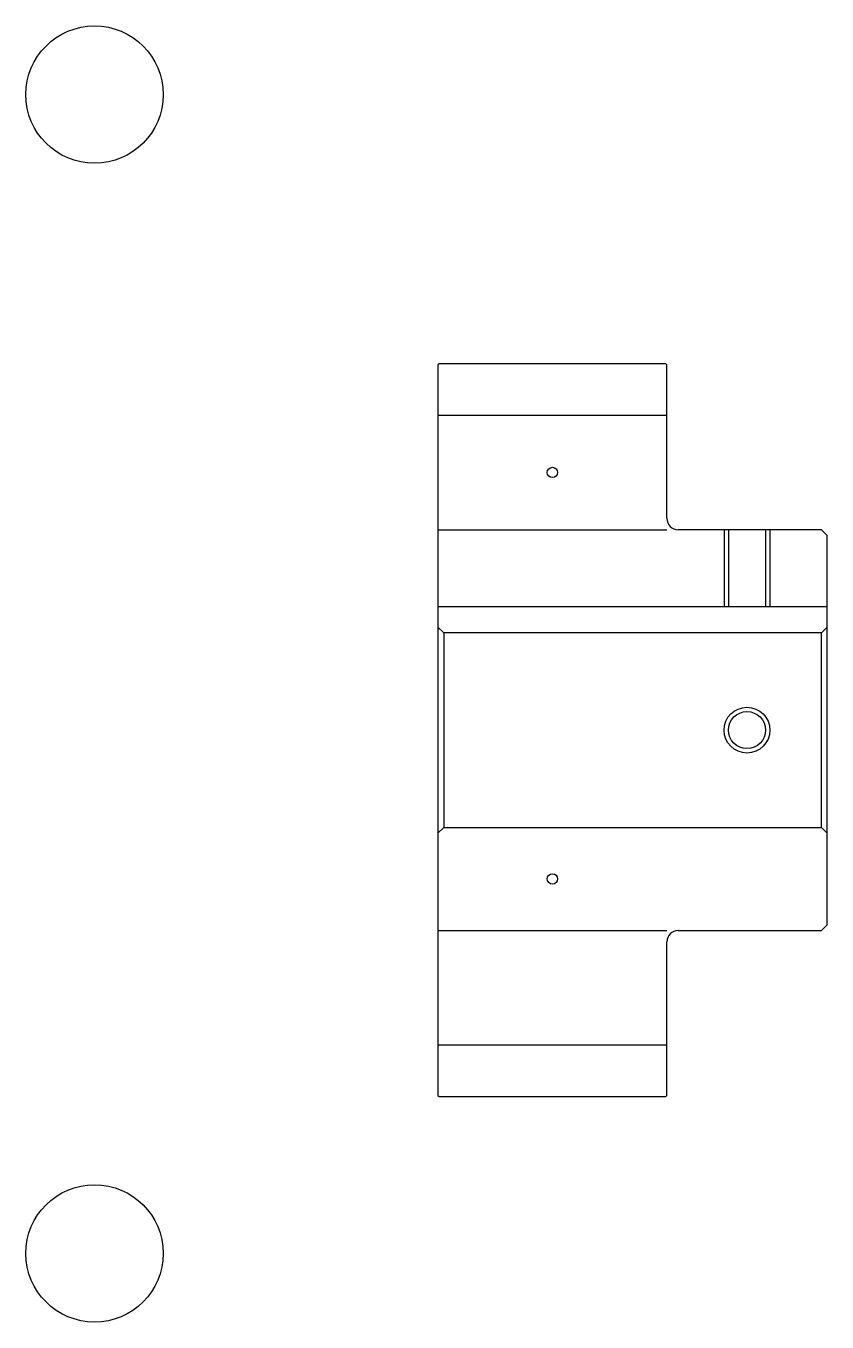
# Model space of a CAD drawing. Header units: metres. Extents: x 86 to 308, y 71 to 184.
# Drawn here: x 85.5 to 155.5, y 70.6 to 183.8 of the extents above.
import ezdxf

# ---------------------------------------------------------------- set-up
doc = ezdxf.new("R2010")
doc.units = ezdxf.units.M

msp = doc.modelspace()

# ---------------------------------------------------------------- linework, layer by layer
at = {"color": 4}
for p, q in [((121.5, 149.75), (141.5, 149.75)), ((121.5, 139.75), (141.5, 139.75)), ((121.5, 133.050003), (155.5, 133.050003)), ((122, 130.75), (122, 113.75)), ((155, 130.75), (155.5, 131.25)), ((155, 113.75), (155.5, 113.25)), ((121.5, 104.75), (141.5, 104.75)), ((121.5, 94.75), (141.5, 94.75))]:
    msp.add_line(p, q, dxfattribs=at)
for points in [[(141.5, 140.75), (141.5, 154.149994), (141.399994, 154.25), (121.599998, 154.25), (121.5, 154.149994), (121.5, 113.25)], [(142.5, 104.75), (155, 104.75), (155.5, 105.25), (155.5, 139.25), (155, 139.75), (142.5, 139.75)], [(146.5, 139.75), (146.5, 133.050003)], [(146.880005, 139.75), (146.880005, 133.050003)], [(150.119995, 139.75), (150.119995, 133.050003)], [(150.5, 139.75), (150.5, 133.050003)], [(121.5, 113.25), (122, 113.75), (155, 113.75), (155, 130.75), (122, 130.75), (121.5, 131.25)], [(121.5, 113.25), (121.5, 90.349998), (121.599998, 90.25), (141.399994, 90.25), (141.5, 90.349998), (141.5, 103.75)]]:
    msp.add_lwpolyline(points, dxfattribs=at)
at = {"color": 5}
for centre, radius in [((91.5, 177.75), 6), ((131.5, 144.75), 0.45), ((131.5, 109.25), 0.45), ((91.5, 76.550003), 6)]:
    msp.add_circle(centre, radius, dxfattribs=at)
at = {"color": 7}
msp.add_circle((148.5, 122.25), 2, dxfattribs=at)
at = {"color": 4}
msp.add_circle((148.5, 122.25), 1.62, dxfattribs=at)
for centre, start, end in [((142.5, 140.75), 180, 270), ((142.5, 103.75), 90, 180)]:
    msp.add_arc(centre, 1, start, end, dxfattribs=at)

doc.saveas('drawing.dxf')
